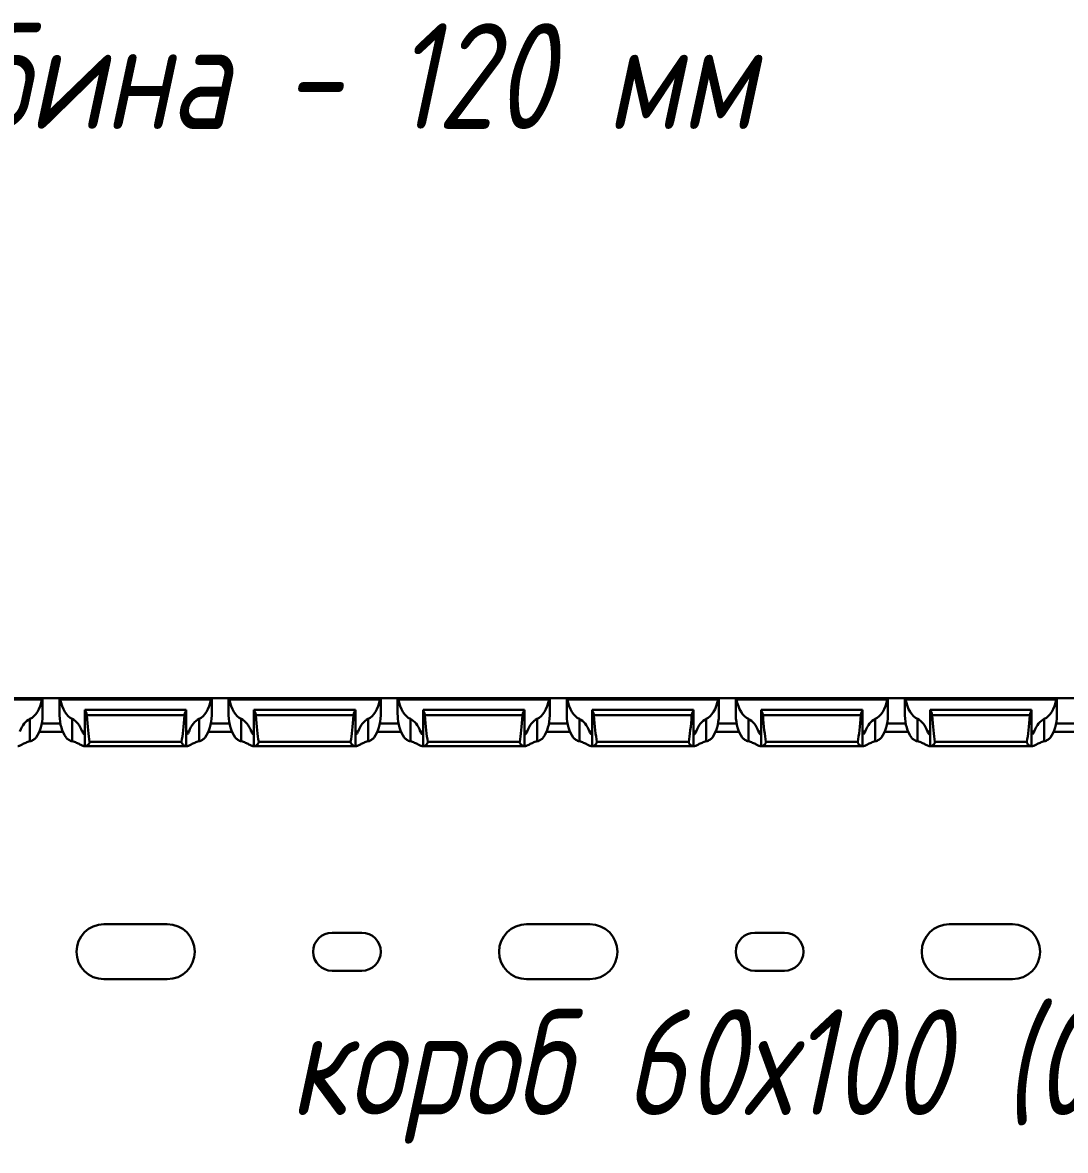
# Model space of a CAD drawing. Header units: millimetres. Extents: x -2573 to 2942, y -1220 to 2800.
# Drawn here: x 1662.2 to 1785.5, y 1596.5 to 1729.9 of the extents above; entities that cross this region are included whole.
import ezdxf

# ---------------------------------------------------------------- set-up
doc = ezdxf.new("R2010")
doc.units = ezdxf.units.MM
doc.styles.add('textstyle12', font='isocpeui.ttf', dxfattribs={"width": 0.8})

msp = doc.modelspace()

# ---------------------------------------------------------------- linework, layer by layer
at = {"linetype": 'Continuous', "lineweight": 30}
for p, q in [((1664.508, 1650), (1646.565, 1650)), ((1664.445, 1649.85), (1646.628, 1649.85)), ((1664.536, 1650), (1664.508, 1650)), ((1664.536, 1648.038), (1664.536, 1650)), ((1666.536, 1650), (1664.536, 1650)), ((1666.536, 1650), (1666.536, 1648.034)), ((1666.536, 1650), (1666.565, 1650)), ((1684.508, 1650), (1666.565, 1650)), ((1684.445, 1649.85), (1666.628, 1649.85)), ((1684.536, 1650), (1684.508, 1650)), ((1684.536, 1648.038), (1684.536, 1650)), ((1686.536, 1650), (1684.536, 1650)), ((1686.536, 1650), (1686.536, 1648.034)), ((1686.536, 1650), (1686.565, 1650)), ((1704.508, 1650), (1686.565, 1650)), ((1704.445, 1649.85), (1686.628, 1649.85)), ((1704.536, 1650), (1704.508, 1650)), ((1704.536, 1648.038), (1704.536, 1650)), ((1706.536, 1650), (1704.536, 1650)), ((1706.536, 1650), (1706.536, 1648.034)), ((1706.536, 1650), (1706.565, 1650)), ((1724.508, 1650), (1706.565, 1650)), ((1724.445, 1649.85), (1706.628, 1649.85)), ((1724.536, 1650), (1724.508, 1650)), ((1724.536, 1648.038), (1724.536, 1650)), ((1726.536, 1650), (1724.536, 1650)), ((1726.536, 1650), (1726.536, 1648.034)), ((1726.536, 1650), (1726.565, 1650)), ((1744.508, 1650), (1726.565, 1650)), ((1744.445, 1649.85), (1726.628, 1649.85)), ((1744.536, 1650), (1744.508, 1650)), ((1744.536, 1648.038), (1744.536, 1650)), ((1746.536, 1650), (1744.536, 1650)), ((1746.536, 1650), (1746.536, 1648.034)), ((1746.536, 1650), (1746.565, 1650)), ((1764.508, 1650), (1746.565, 1650)), ((1764.445, 1649.85), (1746.628, 1649.85)), ((1764.536, 1650), (1764.508, 1650)), ((1764.536, 1648.038), (1764.536, 1650)), ((1766.536, 1650), (1764.536, 1650)), ((1766.536, 1650), (1766.536, 1648.034)), ((1766.536, 1650), (1766.565, 1650)), ((1784.508, 1650), (1766.565, 1650)), ((1784.445, 1649.85), (1766.628, 1649.85)), ((1784.536, 1650), (1784.508, 1650)), ((1784.536, 1648.038), (1784.536, 1650)), ((1786.536, 1650), (1784.536, 1650)), ((1663.036, 1644.892), (1663.036, 1647.531)), ((1668.036, 1644.892), (1668.036, 1647.531)), ((1681.536, 1648.6), (1669.536, 1648.6)), ((1669.536, 1648.6), (1669.536, 1648.596)), ((1669.536, 1644.3), (1669.536, 1648.596)), ((1681.315, 1647.961), (1669.757, 1647.961)), ((1681.536, 1648.596), (1681.536, 1648.6)), ((1681.536, 1644.3), (1681.536, 1648.596)), ((1683.036, 1644.892), (1683.036, 1647.531)), ((1688.036, 1644.892), (1688.036, 1647.531)), ((1701.536, 1648.6), (1689.536, 1648.6)), ((1689.536, 1648.6), (1689.536, 1648.596)), ((1689.536, 1644.3), (1689.536, 1648.596)), ((1701.315, 1647.961), (1689.757, 1647.961)), ((1701.536, 1648.596), (1701.536, 1648.6)), ((1701.536, 1644.3), (1701.536, 1648.596)), ((1703.036, 1644.892), (1703.036, 1647.531)), ((1708.036, 1644.892), (1708.036, 1647.531)), ((1721.536, 1648.6), (1709.536, 1648.6)), ((1709.536, 1648.6), (1709.536, 1648.596)), ((1709.536, 1644.3), (1709.536, 1648.596)), ((1721.315, 1647.961), (1709.757, 1647.961)), ((1721.536, 1648.596), (1721.536, 1648.6)), ((1721.536, 1644.3), (1721.536, 1648.596)), ((1723.036, 1644.892), (1723.036, 1647.531)), ((1728.036, 1644.892), (1728.036, 1647.531)), ((1741.536, 1648.6), (1729.536, 1648.6)), ((1729.536, 1648.6), (1729.536, 1648.596)), ((1729.536, 1644.3), (1729.536, 1648.596)), ((1741.315, 1647.961), (1729.757, 1647.961)), ((1741.536, 1648.596), (1741.536, 1648.6)), ((1741.536, 1644.3), (1741.536, 1648.596)), ((1743.036, 1644.892), (1743.036, 1647.531)), ((1748.036, 1644.892), (1748.036, 1647.531)), ((1761.536, 1648.6), (1749.536, 1648.6)), ((1749.536, 1648.6), (1749.536, 1648.596)), ((1749.536, 1644.3), (1749.536, 1648.596)), ((1761.315, 1647.961), (1749.757, 1647.961)), ((1761.536, 1648.596), (1761.536, 1648.6)), ((1761.536, 1644.3), (1761.536, 1648.596)), ((1763.036, 1644.892), (1763.036, 1647.531)), ((1768.036, 1644.892), (1768.036, 1647.531)), ((1781.536, 1648.6), (1769.536, 1648.6)), ((1769.536, 1648.6), (1769.536, 1648.596)), ((1769.536, 1644.3), (1769.536, 1648.596)), ((1781.315, 1647.961), (1769.757, 1647.961)), ((1781.536, 1648.596), (1781.536, 1648.6)), ((1781.536, 1644.3), (1781.536, 1648.596)), ((1783.036, 1644.892), (1783.036, 1647.531)), ((1666.637, 1647), (1664.436, 1647)), ((1686.637, 1647), (1684.436, 1647)), ((1706.637, 1647), (1704.436, 1647)), ((1726.637, 1647), (1724.436, 1647)), ((1746.637, 1647), (1744.436, 1647)), ((1766.637, 1647), (1764.436, 1647)), ((1786.637, 1647), (1784.436, 1647)), ((1664.134, 1646), (1666.939, 1646)), ((1669.536, 1646.05), (1669.219, 1646.05)), ((1680.972, 1644.844), (1670.1, 1644.844)), ((1681.854, 1646.05), (1681.536, 1646.05)), ((1684.134, 1646), (1686.939, 1646)), ((1689.536, 1646.05), (1689.219, 1646.05)), ((1700.972, 1644.844), (1690.1, 1644.844)), ((1701.854, 1646.05), (1701.536, 1646.05)), ((1704.134, 1646), (1706.939, 1646)), ((1709.536, 1646.05), (1709.219, 1646.05)), ((1720.972, 1644.844), (1710.1, 1644.844)), ((1721.854, 1646.05), (1721.536, 1646.05)), ((1724.134, 1646), (1726.939, 1646)), ((1729.536, 1646.05), (1729.219, 1646.05)), ((1740.972, 1644.844), (1730.1, 1644.844)), ((1741.854, 1646.05), (1741.536, 1646.05)), ((1744.134, 1646), (1746.939, 1646)), ((1749.536, 1646.05), (1749.219, 1646.05)), ((1760.972, 1644.844), (1750.1, 1644.844)), ((1761.854, 1646.05), (1761.536, 1646.05)), ((1764.134, 1646), (1766.939, 1646)), ((1769.536, 1646.05), (1769.219, 1646.05)), ((1780.972, 1644.844), (1770.1, 1644.844)), ((1781.854, 1646.05), (1781.536, 1646.05)), ((1784.134, 1646), (1786.939, 1646)), ((1669.536, 1644.3), (1669.479, 1644.3)), ((1669.621, 1644.3), (1669.536, 1644.3)), ((1681.452, 1644.3), (1669.621, 1644.3)), ((1681.536, 1644.3), (1681.452, 1644.3)), ((1681.594, 1644.3), (1681.536, 1644.3)), ((1689.536, 1644.3), (1689.479, 1644.3)), ((1689.621, 1644.3), (1689.536, 1644.3)), ((1701.452, 1644.3), (1689.621, 1644.3)), ((1701.536, 1644.3), (1701.452, 1644.3)), ((1701.594, 1644.3), (1701.536, 1644.3)), ((1709.536, 1644.3), (1709.479, 1644.3)), ((1709.621, 1644.3), (1709.536, 1644.3)), ((1721.452, 1644.3), (1709.621, 1644.3)), ((1721.536, 1644.3), (1721.452, 1644.3)), ((1721.594, 1644.3), (1721.536, 1644.3)), ((1729.536, 1644.3), (1729.479, 1644.3)), ((1729.621, 1644.3), (1729.536, 1644.3)), ((1741.452, 1644.3), (1729.621, 1644.3)), ((1741.536, 1644.3), (1741.452, 1644.3)), ((1741.594, 1644.3), (1741.536, 1644.3)), ((1749.536, 1644.3), (1749.479, 1644.3)), ((1749.621, 1644.3), (1749.536, 1644.3)), ((1761.452, 1644.3), (1749.621, 1644.3)), ((1761.536, 1644.3), (1761.452, 1644.3)), ((1761.594, 1644.3), (1761.536, 1644.3)), ((1769.536, 1644.3), (1769.479, 1644.3)), ((1769.621, 1644.3), (1769.536, 1644.3)), ((1781.452, 1644.3), (1769.621, 1644.3)), ((1781.536, 1644.3), (1781.452, 1644.3)), ((1781.594, 1644.3), (1781.536, 1644.3)), ((1679.286, 1623.25), (1671.786, 1623.25)), ((1702.286, 1622.25), (1698.786, 1622.25)), ((1729.286, 1623.25), (1721.786, 1623.25)), ((1752.286, 1622.25), (1748.786, 1622.25)), ((1779.286, 1623.25), (1771.786, 1623.25)), ((1671.786, 1616.75), (1679.286, 1616.75)), ((1698.786, 1617.75), (1702.286, 1617.75)), ((1721.786, 1616.75), (1729.286, 1616.75)), ((1748.786, 1617.75), (1752.286, 1617.75)), ((1771.786, 1616.75), (1779.286, 1616.75))]:
    msp.add_line(p, q, dxfattribs=at)
msp.add_lwpolyline([(1280.536, 1650), (2025.536, 1650), (2025.536, 480), (1280.536, 480)], close=True)
for centre, radius, start, end in [((1671.786, 1620), 3.25, 90, 270), ((1679.286, 1620), 3.25, 270, 90), ((1698.786, 1620), 2.25, 90, 270), ((1702.286, 1620), 2.25, 270, 90), ((1721.786, 1620), 3.25, 90, 270), ((1729.286, 1620), 3.25, 270, 90), ((1748.786, 1620), 2.25, 90, 270), ((1752.286, 1620), 2.25, 270, 90), ((1771.786, 1620), 3.25, 90, 270), ((1779.286, 1620), 3.25, 270, 90)]:
    msp.add_arc(centre, radius, start, end, dxfattribs=at)
for centre, major_axis, ratio, start_param, end_param in [((1662.536, 1650.885), (0, 3.464), 0.5773503, 3.3942729, 4.4090842), ((1668.536, 1650.885), (0, 3.464), 0.5773503, 1.8741012, 2.8889124), ((1682.536, 1650.885), (0, 3.464), 0.5773503, 3.3942729, 4.4090842), ((1688.536, 1650.885), (0, 3.464), 0.5773503, 1.8741012, 2.8889124), ((1702.536, 1650.885), (0, 3.464), 0.5773503, 3.3942729, 4.4090842), ((1708.536, 1650.885), (0, 3.464), 0.5773503, 1.8741012, 2.8889124), ((1722.536, 1650.885), (0, 3.464), 0.5773503, 3.3942729, 4.4090842), ((1728.536, 1650.885), (0, 3.464), 0.5773503, 1.8741012, 2.8889124), ((1742.536, 1650.885), (0, 3.464), 0.5773503, 3.3942729, 4.4090842), ((1748.536, 1650.885), (0, 3.464), 0.5773503, 1.8741012, 2.8889124), ((1762.536, 1650.885), (0, 3.464), 0.5773503, 3.3942729, 4.4090842), ((1768.536, 1650.885), (0, 3.464), 0.5773503, 1.8741012, 2.8889124), ((1782.536, 1650.885), (0, 3.464), 0.5773503, 3.3942729, 4.4090842), ((1663.536, 1644.176), (0, 3.464), 0.5773503, 0.2526803, 0.9993486), ((1662.536, 1648.085), (0, 3.464), 0.5773503, 3.8025196, 4.673511), ((1668.536, 1648.085), (0, 3.464), 0.5773503, 1.6096743, 2.4806657), ((1667.536, 1644.176), (0, 3.464), 0.5773503, 5.2838367, 6.0305051), ((1670.536, 1655.131), (0, 11.43), 0.0874887, 2.2488265, 2.6905658), ((1680.536, 1655.131), (0, 11.43), 0.0874887, 3.5926195, 4.0343588), ((1683.536, 1644.176), (0, 3.464), 0.5773503, 0.2526803, 0.9993486), ((1682.536, 1648.085), (0, 3.464), 0.5773503, 3.8025196, 4.673511), ((1688.536, 1648.085), (0, 3.464), 0.5773503, 1.6096743, 2.4806657), ((1687.536, 1644.176), (0, 3.464), 0.5773503, 5.2838367, 6.0305051), ((1690.536, 1655.131), (0, 11.43), 0.0874887, 2.2488265, 2.6905658), ((1700.536, 1655.131), (0, 11.43), 0.0874887, 3.5926195, 4.0343588), ((1703.536, 1644.176), (0, 3.464), 0.5773503, 0.2526803, 0.9993486), ((1702.536, 1648.085), (0, 3.464), 0.5773503, 3.8025196, 4.673511), ((1708.536, 1648.085), (0, 3.464), 0.5773503, 1.6096743, 2.4806657), ((1707.536, 1644.176), (0, 3.464), 0.5773503, 5.2838367, 6.0305051), ((1710.536, 1655.131), (0, 11.43), 0.0874887, 2.2488265, 2.6905658), ((1720.536, 1655.131), (0, 11.43), 0.0874887, 3.5926195, 4.0343588), ((1723.536, 1644.176), (0, 3.464), 0.5773503, 0.2526803, 0.9993486), ((1722.536, 1648.085), (0, 3.464), 0.5773503, 3.8025196, 4.673511), ((1728.536, 1648.085), (0, 3.464), 0.5773503, 1.6096743, 2.4806657), ((1727.536, 1644.176), (0, 3.464), 0.5773503, 5.2838367, 6.0305051), ((1730.536, 1655.131), (0, 11.43), 0.0874887, 2.2488265, 2.6905658), ((1740.536, 1655.131), (0, 11.43), 0.0874887, 3.5926195, 4.0343588), ((1743.536, 1644.176), (0, 3.464), 0.5773503, 0.2526803, 0.9993486), ((1742.536, 1648.085), (0, 3.464), 0.5773503, 3.8025196, 4.673511), ((1748.536, 1648.085), (0, 3.464), 0.5773503, 1.6096743, 2.4806657), ((1747.536, 1644.176), (0, 3.464), 0.5773503, 5.2838367, 6.0305051), ((1750.536, 1655.131), (0, 11.43), 0.0874887, 2.2488265, 2.6905658), ((1760.536, 1655.131), (0, 11.43), 0.0874887, 3.5926195, 4.0343588), ((1763.536, 1644.176), (0, 3.464), 0.5773503, 0.2526803, 0.9993486), ((1762.536, 1648.085), (0, 3.464), 0.5773503, 3.8025196, 4.673511), ((1768.536, 1648.085), (0, 3.464), 0.5773503, 1.6096743, 2.4806657), ((1767.536, 1644.176), (0, 3.464), 0.5773503, 5.2838367, 6.0305051), ((1770.536, 1655.131), (0, 11.43), 0.0874887, 2.2488265, 2.6905658), ((1780.536, 1655.131), (0, 11.43), 0.0874887, 3.5926195, 4.0343588), ((1783.536, 1644.176), (0, 3.464), 0.5773503, 0.2526803, 0.9993486), ((1782.536, 1648.085), (0, 3.464), 0.5773503, 3.8025196, 4.673511)]:
    msp.add_ellipse(centre, major_axis=major_axis, ratio=ratio, start_param=start_param, end_param=end_param, dxfattribs=at)
for points, knots in [([(1664.445, 1649.85), (1664.453, 1649.895), (1664.465, 1649.934), (1664.487, 1649.986), (1664.499, 1650), (1664.508, 1650)], [0, 0, 0, 0, 0.5, 0.5, 1, 1, 1, 1]), ([(1666.565, 1650), (1666.574, 1650), (1666.585, 1649.986), (1666.608, 1649.934), (1666.619, 1649.896), (1666.628, 1649.85)], [0, 0, 0, 0, 0.5, 0.5, 1, 1, 1, 1]), ([(1684.445, 1649.85), (1684.453, 1649.895), (1684.465, 1649.934), (1684.487, 1649.986), (1684.499, 1650), (1684.508, 1650)], [0, 0, 0, 0, 0.5, 0.5, 1, 1, 1, 1]), ([(1686.565, 1650), (1686.574, 1650), (1686.585, 1649.986), (1686.608, 1649.934), (1686.619, 1649.896), (1686.628, 1649.85)], [0, 0, 0, 0, 0.5, 0.5, 1, 1, 1, 1]), ([(1704.445, 1649.85), (1704.453, 1649.895), (1704.465, 1649.934), (1704.487, 1649.986), (1704.499, 1650), (1704.508, 1650)], [0, 0, 0, 0, 0.5, 0.5, 1, 1, 1, 1]), ([(1706.565, 1650), (1706.574, 1650), (1706.585, 1649.986), (1706.608, 1649.934), (1706.619, 1649.896), (1706.628, 1649.85)], [0, 0, 0, 0, 0.5, 0.5, 1, 1, 1, 1]), ([(1724.445, 1649.85), (1724.453, 1649.895), (1724.465, 1649.934), (1724.487, 1649.986), (1724.499, 1650), (1724.508, 1650)], [0, 0, 0, 0, 0.5, 0.5, 1, 1, 1, 1]), ([(1726.565, 1650), (1726.574, 1650), (1726.585, 1649.986), (1726.608, 1649.934), (1726.619, 1649.896), (1726.628, 1649.85)], [0, 0, 0, 0, 0.5, 0.5, 1, 1, 1, 1]), ([(1744.445, 1649.85), (1744.453, 1649.895), (1744.465, 1649.934), (1744.487, 1649.986), (1744.499, 1650), (1744.508, 1650)], [0, 0, 0, 0, 0.5, 0.5, 1, 1, 1, 1]), ([(1746.565, 1650), (1746.574, 1650), (1746.585, 1649.986), (1746.608, 1649.934), (1746.619, 1649.896), (1746.628, 1649.85)], [0, 0, 0, 0, 0.5, 0.5, 1, 1, 1, 1]), ([(1764.445, 1649.85), (1764.453, 1649.895), (1764.465, 1649.934), (1764.487, 1649.986), (1764.499, 1650), (1764.508, 1650)], [0, 0, 0, 0, 0.5, 0.5, 1, 1, 1, 1]), ([(1766.565, 1650), (1766.574, 1650), (1766.585, 1649.986), (1766.608, 1649.934), (1766.619, 1649.896), (1766.628, 1649.85)], [0, 0, 0, 0, 0.5, 0.5, 1, 1, 1, 1]), ([(1784.445, 1649.85), (1784.453, 1649.895), (1784.465, 1649.934), (1784.487, 1649.986), (1784.499, 1650), (1784.508, 1650)], [0, 0, 0, 0, 0.5, 0.5, 1, 1, 1, 1]), ([(1664.536, 1648.038), (1664.536, 1648.037), (1664.537, 1648.02), (1664.536, 1647.986), (1664.535, 1647.954), (1664.535, 1647.95)], [0, 0, 0, 0, 0.0381788, 0.88892, 1, 1, 1, 1]), ([(1666.538, 1647.95), (1666.538, 1647.963), (1666.537, 1647.995), (1666.537, 1648.019), (1666.537, 1648.034)], [0, 0, 0, 0, 0.3815601, 1, 1, 1, 1]), ([(1669.536, 1648.596), (1669.536, 1648.588), (1669.547, 1648.565), (1669.582, 1648.494), (1669.607, 1648.446), (1669.686, 1648.277), (1669.746, 1648.128), (1669.757, 1647.961)], [0, 0, 0, 0, 0.25, 0.25, 0.5, 0.5, 1, 1, 1, 1]), ([(1681.315, 1647.961), (1681.327, 1648.127), (1681.387, 1648.278), (1681.465, 1648.446), (1681.49, 1648.494), (1681.526, 1648.565), (1681.536, 1648.588), (1681.536, 1648.596)], [0, 0, 0, 0, 0.5, 0.5, 0.75, 0.75, 1, 1, 1, 1]), ([(1684.536, 1648.038), (1684.536, 1648.037), (1684.537, 1648.02), (1684.536, 1647.986), (1684.535, 1647.954), (1684.535, 1647.95)], [0, 0, 0, 0, 0.0381788, 0.88892, 1, 1, 1, 1]), ([(1686.538, 1647.95), (1686.538, 1647.963), (1686.537, 1647.995), (1686.537, 1648.019), (1686.537, 1648.034)], [0, 0, 0, 0, 0.38156191, 1, 1, 1, 1]), ([(1689.536, 1648.596), (1689.536, 1648.588), (1689.547, 1648.565), (1689.582, 1648.494), (1689.607, 1648.446), (1689.686, 1648.277), (1689.746, 1648.128), (1689.757, 1647.961)], [0, 0, 0, 0, 0.25, 0.25, 0.5, 0.5, 1, 1, 1, 1]), ([(1701.315, 1647.961), (1701.327, 1648.127), (1701.387, 1648.278), (1701.465, 1648.446), (1701.49, 1648.494), (1701.526, 1648.565), (1701.536, 1648.588), (1701.536, 1648.596)], [0, 0, 0, 0, 0.5, 0.5, 0.75, 0.75, 1, 1, 1, 1]), ([(1704.536, 1648.038), (1704.536, 1648.037), (1704.537, 1648.02), (1704.536, 1647.986), (1704.535, 1647.954), (1704.535, 1647.95)], [0, 0, 0, 0, 0.0381788, 0.88892, 1, 1, 1, 1]), ([(1706.538, 1647.95), (1706.538, 1647.963), (1706.537, 1647.995), (1706.537, 1648.019), (1706.537, 1648.034)], [0, 0, 0, 0, 0.3815601, 1, 1, 1, 1]), ([(1709.536, 1648.596), (1709.536, 1648.588), (1709.547, 1648.565), (1709.582, 1648.494), (1709.607, 1648.446), (1709.686, 1648.277), (1709.746, 1648.128), (1709.757, 1647.961)], [0, 0, 0, 0, 0.25, 0.25, 0.5, 0.5, 1, 1, 1, 1]), ([(1721.315, 1647.961), (1721.327, 1648.127), (1721.387, 1648.278), (1721.465, 1648.446), (1721.49, 1648.494), (1721.526, 1648.565), (1721.536, 1648.588), (1721.536, 1648.596)], [0, 0, 0, 0, 0.5, 0.5, 0.75, 0.75, 1, 1, 1, 1]), ([(1724.536, 1648.038), (1724.536, 1648.037), (1724.537, 1648.02), (1724.536, 1647.986), (1724.535, 1647.954), (1724.535, 1647.95)], [0, 0, 0, 0, 0.038181, 0.8889225, 1, 1, 1, 1]), ([(1726.538, 1647.95), (1726.538, 1647.963), (1726.537, 1647.995), (1726.537, 1648.019), (1726.537, 1648.034)], [0, 0, 0, 0, 0.3815601, 1, 1, 1, 1]), ([(1729.536, 1648.596), (1729.536, 1648.588), (1729.547, 1648.565), (1729.582, 1648.494), (1729.607, 1648.446), (1729.686, 1648.277), (1729.746, 1648.128), (1729.757, 1647.961)], [0, 0, 0, 0, 0.25, 0.25, 0.5, 0.5, 1, 1, 1, 1]), ([(1741.315, 1647.961), (1741.327, 1648.127), (1741.387, 1648.278), (1741.465, 1648.446), (1741.49, 1648.494), (1741.526, 1648.565), (1741.536, 1648.588), (1741.536, 1648.596)], [0, 0, 0, 0, 0.5, 0.5, 0.75, 0.75, 1, 1, 1, 1]), ([(1744.536, 1648.038), (1744.536, 1648.037), (1744.537, 1648.02), (1744.536, 1647.986), (1744.535, 1647.954), (1744.535, 1647.95)], [0, 0, 0, 0, 0.0381788, 0.88892, 1, 1, 1, 1]), ([(1746.538, 1647.95), (1746.538, 1647.963), (1746.537, 1647.995), (1746.537, 1648.019), (1746.537, 1648.034)], [0, 0, 0, 0, 0.3815601, 1, 1, 1, 1]), ([(1749.536, 1648.596), (1749.536, 1648.588), (1749.547, 1648.565), (1749.582, 1648.494), (1749.607, 1648.446), (1749.686, 1648.277), (1749.746, 1648.128), (1749.757, 1647.961)], [0, 0, 0, 0, 0.25, 0.25, 0.5, 0.5, 1, 1, 1, 1]), ([(1761.315, 1647.961), (1761.327, 1648.127), (1761.387, 1648.278), (1761.465, 1648.446), (1761.49, 1648.494), (1761.526, 1648.565), (1761.536, 1648.588), (1761.536, 1648.596)], [0, 0, 0, 0, 0.5, 0.5, 0.75, 0.75, 1, 1, 1, 1]), ([(1764.536, 1648.038), (1764.536, 1648.037), (1764.537, 1648.02), (1764.536, 1647.986), (1764.535, 1647.954), (1764.535, 1647.95)], [0, 0, 0, 0, 0.0381788, 0.88892, 1, 1, 1, 1]), ([(1766.538, 1647.95), (1766.538, 1647.963), (1766.537, 1647.995), (1766.537, 1648.019), (1766.537, 1648.034)], [0, 0, 0, 0, 0.38156191, 1, 1, 1, 1]), ([(1769.536, 1648.596), (1769.536, 1648.588), (1769.547, 1648.565), (1769.582, 1648.494), (1769.607, 1648.446), (1769.686, 1648.277), (1769.746, 1648.128), (1769.757, 1647.961)], [0, 0, 0, 0, 0.25, 0.25, 0.5, 0.5, 1, 1, 1, 1]), ([(1781.315, 1647.961), (1781.315, 1647.965), (1781.32, 1648.03), (1781.349, 1648.174), (1781.423, 1648.362), (1781.498, 1648.508), (1781.533, 1648.578), (1781.536, 1648.592), (1781.536, 1648.596)], [0, 0, 0, 0, 0.0120174, 0.1986524, 0.4473026, 0.6987112, 0.9096131, 1, 1, 1, 1]), ([(1784.536, 1648.038), (1784.536, 1648.037), (1784.537, 1648.02), (1784.536, 1647.986), (1784.535, 1647.954), (1784.535, 1647.95)], [0, 0, 0, 0, 0.0381809, 0.888918, 1, 1, 1, 1]), ([(1663.036, 1644.892), (1662.86, 1644.847), (1662.694, 1644.785), (1662.391, 1644.655), (1662.25, 1644.585), (1662.001, 1644.461), (1661.89, 1644.405), (1661.754, 1644.344), (1661.714, 1644.328), (1661.645, 1644.306), (1661.616, 1644.3), (1661.594, 1644.3)], [0, 0, 0, 0, 0.25, 0.25, 0.5, 0.5, 0.75, 0.75, 0.875, 0.875, 1, 1, 1, 1]), ([(1663.764, 1645.35), (1663.679, 1645.235), (1663.572, 1645.138), (1663.326, 1644.985), (1663.185, 1644.929), (1663.036, 1644.892)], [0, 0, 0, 0, 0.5, 0.5, 1, 1, 1, 1]), ([(1668.036, 1644.892), (1667.888, 1644.929), (1667.747, 1644.985), (1667.501, 1645.137), (1667.394, 1645.235), (1667.309, 1645.35)], [0, 0, 0, 0, 0.5, 0.5, 1, 1, 1, 1]), ([(1669.479, 1644.3), (1669.457, 1644.3), (1669.428, 1644.306), (1669.359, 1644.328), (1669.319, 1644.344), (1669.182, 1644.405), (1669.072, 1644.461), (1668.821, 1644.586), (1668.682, 1644.655), (1668.378, 1644.786), (1668.212, 1644.848), (1668.036, 1644.892)], [0, 0, 0, 0, 0.125, 0.125, 0.25, 0.25, 0.5, 0.5, 0.75, 0.75, 1, 1, 1, 1]), ([(1669.219, 1646.05), (1669.285, 1645.871), (1669.382, 1645.746), (1669.477, 1645.693), (1669.502, 1645.698), (1669.531, 1645.757), (1669.536, 1645.812), (1669.536, 1645.886)], [0, 0, 0, 0, 0.5, 0.5, 0.75, 0.75, 1, 1, 1, 1]), ([(1670.1, 1644.844), (1670.108, 1644.804), (1670.104, 1644.762), (1670.08, 1644.684), (1670.06, 1644.649), (1669.994, 1644.553), (1669.942, 1644.5), (1669.839, 1644.409), (1669.788, 1644.371), (1669.695, 1644.317), (1669.653, 1644.3), (1669.621, 1644.3)], [0, 0, 0, 0, 0.125, 0.125, 0.25, 0.25, 0.5, 0.5, 0.75, 0.75, 1, 1, 1, 1]), ([(1681.452, 1644.3), (1681.419, 1644.3), (1681.377, 1644.317), (1681.285, 1644.371), (1681.233, 1644.409), (1681.131, 1644.5), (1681.078, 1644.553), (1681.012, 1644.649), (1680.993, 1644.684), (1680.968, 1644.761), (1680.965, 1644.804), (1680.972, 1644.844)], [0, 0, 0, 0, 0.25, 0.25, 0.5, 0.5, 0.75, 0.75, 0.875, 0.875, 1, 1, 1, 1]), ([(1681.536, 1645.886), (1681.536, 1645.812), (1681.541, 1645.758), (1681.571, 1645.698), (1681.595, 1645.692), (1681.692, 1645.747), (1681.788, 1645.872), (1681.854, 1646.05)], [0, 0, 0, 0, 0.25, 0.25, 0.5, 0.5, 1, 1, 1, 1]), ([(1683.036, 1644.892), (1682.86, 1644.847), (1682.694, 1644.785), (1682.391, 1644.655), (1682.25, 1644.585), (1682.001, 1644.461), (1681.89, 1644.405), (1681.754, 1644.344), (1681.714, 1644.328), (1681.645, 1644.306), (1681.616, 1644.3), (1681.594, 1644.3)], [0, 0, 0, 0, 0.25, 0.25, 0.5, 0.5, 0.75, 0.75, 0.875, 0.875, 1, 1, 1, 1]), ([(1683.764, 1645.35), (1683.679, 1645.235), (1683.572, 1645.138), (1683.326, 1644.985), (1683.185, 1644.929), (1683.036, 1644.892)], [0, 0, 0, 0, 0.5, 0.5, 1, 1, 1, 1]), ([(1688.036, 1644.892), (1687.888, 1644.929), (1687.747, 1644.985), (1687.501, 1645.137), (1687.394, 1645.235), (1687.309, 1645.35)], [0, 0, 0, 0, 0.5, 0.5, 1, 1, 1, 1]), ([(1689.479, 1644.3), (1689.457, 1644.3), (1689.428, 1644.306), (1689.359, 1644.328), (1689.319, 1644.344), (1689.182, 1644.405), (1689.072, 1644.461), (1688.821, 1644.586), (1688.682, 1644.655), (1688.378, 1644.786), (1688.212, 1644.848), (1688.036, 1644.892)], [0, 0, 0, 0, 0.125, 0.125, 0.25, 0.25, 0.5, 0.5, 0.75, 0.75, 1, 1, 1, 1]), ([(1689.219, 1646.05), (1689.285, 1645.871), (1689.382, 1645.746), (1689.477, 1645.693), (1689.502, 1645.698), (1689.531, 1645.757), (1689.536, 1645.812), (1689.536, 1645.886)], [0, 0, 0, 0, 0.5, 0.5, 0.75, 0.75, 1, 1, 1, 1]), ([(1690.1, 1644.844), (1690.108, 1644.804), (1690.104, 1644.762), (1690.08, 1644.684), (1690.06, 1644.649), (1689.994, 1644.553), (1689.942, 1644.5), (1689.839, 1644.409), (1689.788, 1644.371), (1689.695, 1644.317), (1689.653, 1644.3), (1689.621, 1644.3)], [0, 0, 0, 0, 0.125, 0.125, 0.25, 0.25, 0.5, 0.5, 0.75, 0.75, 1, 1, 1, 1]), ([(1701.452, 1644.3), (1701.419, 1644.3), (1701.377, 1644.317), (1701.285, 1644.371), (1701.233, 1644.409), (1701.131, 1644.5), (1701.078, 1644.553), (1701.012, 1644.649), (1700.993, 1644.684), (1700.968, 1644.761), (1700.965, 1644.804), (1700.972, 1644.844)], [0, 0, 0, 0, 0.25, 0.25, 0.5, 0.5, 0.75, 0.75, 0.875, 0.875, 1, 1, 1, 1]), ([(1701.536, 1645.886), (1701.536, 1645.812), (1701.541, 1645.758), (1701.571, 1645.698), (1701.595, 1645.692), (1701.692, 1645.747), (1701.788, 1645.872), (1701.854, 1646.05)], [0, 0, 0, 0, 0.25, 0.25, 0.5, 0.5, 1, 1, 1, 1]), ([(1703.036, 1644.892), (1702.86, 1644.847), (1702.694, 1644.785), (1702.391, 1644.655), (1702.25, 1644.585), (1702.001, 1644.461), (1701.89, 1644.405), (1701.754, 1644.344), (1701.714, 1644.328), (1701.645, 1644.306), (1701.616, 1644.3), (1701.594, 1644.3)], [0, 0, 0, 0, 0.25, 0.25, 0.5, 0.5, 0.75, 0.75, 0.875, 0.875, 1, 1, 1, 1]), ([(1703.764, 1645.35), (1703.679, 1645.235), (1703.572, 1645.138), (1703.326, 1644.985), (1703.185, 1644.929), (1703.036, 1644.892)], [0, 0, 0, 0, 0.5, 0.5, 1, 1, 1, 1]), ([(1708.036, 1644.892), (1707.888, 1644.929), (1707.747, 1644.985), (1707.501, 1645.137), (1707.394, 1645.235), (1707.309, 1645.35)], [0, 0, 0, 0, 0.5, 0.5, 1, 1, 1, 1]), ([(1709.479, 1644.3), (1709.457, 1644.3), (1709.428, 1644.306), (1709.359, 1644.328), (1709.319, 1644.344), (1709.182, 1644.405), (1709.072, 1644.461), (1708.821, 1644.586), (1708.682, 1644.655), (1708.378, 1644.786), (1708.212, 1644.848), (1708.036, 1644.892)], [0, 0, 0, 0, 0.125, 0.125, 0.25, 0.25, 0.5, 0.5, 0.75, 0.75, 1, 1, 1, 1]), ([(1709.219, 1646.05), (1709.285, 1645.871), (1709.382, 1645.746), (1709.477, 1645.693), (1709.502, 1645.698), (1709.531, 1645.757), (1709.536, 1645.812), (1709.536, 1645.886)], [0, 0, 0, 0, 0.5, 0.5, 0.75, 0.75, 1, 1, 1, 1]), ([(1710.1, 1644.844), (1710.108, 1644.804), (1710.104, 1644.762), (1710.08, 1644.684), (1710.06, 1644.649), (1709.994, 1644.553), (1709.942, 1644.5), (1709.839, 1644.409), (1709.788, 1644.371), (1709.695, 1644.317), (1709.653, 1644.3), (1709.621, 1644.3)], [0, 0, 0, 0, 0.125, 0.125, 0.25, 0.25, 0.5, 0.5, 0.75, 0.75, 1, 1, 1, 1]), ([(1721.452, 1644.3), (1721.419, 1644.3), (1721.377, 1644.317), (1721.285, 1644.371), (1721.233, 1644.409), (1721.131, 1644.5), (1721.078, 1644.553), (1721.012, 1644.649), (1720.993, 1644.684), (1720.968, 1644.761), (1720.965, 1644.804), (1720.972, 1644.844)], [0, 0, 0, 0, 0.25, 0.25, 0.5, 0.5, 0.75, 0.75, 0.875, 0.875, 1, 1, 1, 1]), ([(1721.536, 1645.886), (1721.536, 1645.812), (1721.541, 1645.758), (1721.571, 1645.698), (1721.595, 1645.692), (1721.692, 1645.747), (1721.788, 1645.872), (1721.854, 1646.05)], [0, 0, 0, 0, 0.25, 0.25, 0.5, 0.5, 1, 1, 1, 1]), ([(1723.036, 1644.892), (1722.86, 1644.847), (1722.694, 1644.785), (1722.391, 1644.655), (1722.25, 1644.585), (1722.001, 1644.461), (1721.89, 1644.405), (1721.754, 1644.344), (1721.714, 1644.328), (1721.645, 1644.306), (1721.616, 1644.3), (1721.594, 1644.3)], [0, 0, 0, 0, 0.25, 0.25, 0.5, 0.5, 0.75, 0.75, 0.875, 0.875, 1, 1, 1, 1]), ([(1723.764, 1645.35), (1723.679, 1645.235), (1723.572, 1645.138), (1723.326, 1644.985), (1723.185, 1644.929), (1723.036, 1644.892)], [0, 0, 0, 0, 0.5, 0.5, 1, 1, 1, 1]), ([(1728.036, 1644.892), (1727.888, 1644.929), (1727.747, 1644.985), (1727.501, 1645.137), (1727.394, 1645.235), (1727.309, 1645.35)], [0, 0, 0, 0, 0.5, 0.5, 1, 1, 1, 1]), ([(1729.479, 1644.3), (1729.457, 1644.3), (1729.428, 1644.306), (1729.359, 1644.328), (1729.319, 1644.344), (1729.182, 1644.405), (1729.072, 1644.461), (1728.821, 1644.586), (1728.682, 1644.655), (1728.378, 1644.786), (1728.212, 1644.848), (1728.036, 1644.892)], [0, 0, 0, 0, 0.125, 0.125, 0.25, 0.25, 0.5, 0.5, 0.75, 0.75, 1, 1, 1, 1]), ([(1729.219, 1646.05), (1729.285, 1645.871), (1729.382, 1645.746), (1729.477, 1645.693), (1729.502, 1645.698), (1729.531, 1645.757), (1729.536, 1645.812), (1729.536, 1645.886)], [0, 0, 0, 0, 0.5, 0.5, 0.75, 0.75, 1, 1, 1, 1]), ([(1730.1, 1644.844), (1730.108, 1644.804), (1730.104, 1644.762), (1730.08, 1644.684), (1730.06, 1644.649), (1729.994, 1644.553), (1729.942, 1644.5), (1729.839, 1644.409), (1729.788, 1644.371), (1729.695, 1644.317), (1729.653, 1644.3), (1729.621, 1644.3)], [0, 0, 0, 0, 0.125, 0.125, 0.25, 0.25, 0.5, 0.5, 0.75, 0.75, 1, 1, 1, 1]), ([(1741.452, 1644.3), (1741.419, 1644.3), (1741.377, 1644.317), (1741.285, 1644.371), (1741.233, 1644.409), (1741.131, 1644.5), (1741.078, 1644.553), (1741.012, 1644.649), (1740.993, 1644.684), (1740.968, 1644.761), (1740.965, 1644.804), (1740.972, 1644.844)], [0, 0, 0, 0, 0.25, 0.25, 0.5, 0.5, 0.75, 0.75, 0.875, 0.875, 1, 1, 1, 1]), ([(1741.536, 1645.886), (1741.536, 1645.812), (1741.541, 1645.758), (1741.571, 1645.698), (1741.595, 1645.692), (1741.692, 1645.747), (1741.788, 1645.872), (1741.854, 1646.05)], [0, 0, 0, 0, 0.25, 0.25, 0.5, 0.5, 1, 1, 1, 1]), ([(1743.036, 1644.892), (1742.86, 1644.847), (1742.694, 1644.785), (1742.391, 1644.655), (1742.25, 1644.585), (1742.001, 1644.461), (1741.89, 1644.405), (1741.754, 1644.344), (1741.714, 1644.328), (1741.645, 1644.306), (1741.616, 1644.3), (1741.594, 1644.3)], [0, 0, 0, 0, 0.25, 0.25, 0.5, 0.5, 0.75, 0.75, 0.875, 0.875, 1, 1, 1, 1]), ([(1743.764, 1645.35), (1743.679, 1645.235), (1743.572, 1645.138), (1743.326, 1644.985), (1743.185, 1644.929), (1743.036, 1644.892)], [0, 0, 0, 0, 0.5, 0.5, 1, 1, 1, 1]), ([(1748.036, 1644.892), (1747.888, 1644.929), (1747.747, 1644.985), (1747.501, 1645.137), (1747.394, 1645.235), (1747.309, 1645.35)], [0, 0, 0, 0, 0.5, 0.5, 1, 1, 1, 1]), ([(1749.479, 1644.3), (1749.457, 1644.3), (1749.428, 1644.306), (1749.359, 1644.328), (1749.319, 1644.344), (1749.182, 1644.405), (1749.072, 1644.461), (1748.821, 1644.586), (1748.682, 1644.655), (1748.378, 1644.786), (1748.212, 1644.848), (1748.036, 1644.892)], [0, 0, 0, 0, 0.125, 0.125, 0.25, 0.25, 0.5, 0.5, 0.75, 0.75, 1, 1, 1, 1]), ([(1749.219, 1646.05), (1749.285, 1645.871), (1749.382, 1645.746), (1749.477, 1645.693), (1749.502, 1645.698), (1749.531, 1645.757), (1749.536, 1645.812), (1749.536, 1645.886)], [0, 0, 0, 0, 0.5, 0.5, 0.75, 0.75, 1, 1, 1, 1]), ([(1750.1, 1644.844), (1750.108, 1644.804), (1750.104, 1644.762), (1750.08, 1644.684), (1750.06, 1644.649), (1749.994, 1644.553), (1749.942, 1644.5), (1749.839, 1644.409), (1749.788, 1644.371), (1749.695, 1644.317), (1749.653, 1644.3), (1749.621, 1644.3)], [0, 0, 0, 0, 0.125, 0.125, 0.25, 0.25, 0.5, 0.5, 0.75, 0.75, 1, 1, 1, 1]), ([(1761.452, 1644.3), (1761.419, 1644.3), (1761.377, 1644.317), (1761.285, 1644.371), (1761.233, 1644.409), (1761.131, 1644.5), (1761.078, 1644.553), (1761.012, 1644.649), (1760.993, 1644.684), (1760.968, 1644.761), (1760.965, 1644.804), (1760.972, 1644.844)], [0, 0, 0, 0, 0.25, 0.25, 0.5, 0.5, 0.75, 0.75, 0.875, 0.875, 1, 1, 1, 1]), ([(1761.536, 1645.886), (1761.536, 1645.812), (1761.541, 1645.758), (1761.571, 1645.698), (1761.595, 1645.692), (1761.692, 1645.747), (1761.788, 1645.872), (1761.854, 1646.05)], [0, 0, 0, 0, 0.25, 0.25, 0.5, 0.5, 1, 1, 1, 1]), ([(1763.036, 1644.892), (1762.86, 1644.847), (1762.694, 1644.785), (1762.391, 1644.655), (1762.25, 1644.585), (1762.001, 1644.461), (1761.89, 1644.405), (1761.754, 1644.344), (1761.714, 1644.328), (1761.645, 1644.306), (1761.616, 1644.3), (1761.594, 1644.3)], [0, 0, 0, 0, 0.25, 0.25, 0.5, 0.5, 0.75, 0.75, 0.875, 0.875, 1, 1, 1, 1]), ([(1763.764, 1645.35), (1763.679, 1645.235), (1763.572, 1645.138), (1763.326, 1644.985), (1763.185, 1644.929), (1763.036, 1644.892)], [0, 0, 0, 0, 0.5, 0.5, 1, 1, 1, 1]), ([(1768.036, 1644.892), (1767.888, 1644.929), (1767.747, 1644.985), (1767.501, 1645.137), (1767.394, 1645.235), (1767.309, 1645.35)], [0, 0, 0, 0, 0.5, 0.5, 1, 1, 1, 1]), ([(1769.479, 1644.3), (1769.457, 1644.3), (1769.428, 1644.306), (1769.359, 1644.328), (1769.319, 1644.344), (1769.182, 1644.405), (1769.072, 1644.461), (1768.821, 1644.586), (1768.682, 1644.655), (1768.378, 1644.786), (1768.212, 1644.848), (1768.036, 1644.892)], [0, 0, 0, 0, 0.125, 0.125, 0.25, 0.25, 0.5, 0.5, 0.75, 0.75, 1, 1, 1, 1]), ([(1769.219, 1646.05), (1769.285, 1645.871), (1769.382, 1645.746), (1769.477, 1645.693), (1769.502, 1645.698), (1769.531, 1645.757), (1769.536, 1645.812), (1769.536, 1645.886)], [0, 0, 0, 0, 0.5, 0.5, 0.75, 0.75, 1, 1, 1, 1]), ([(1770.1, 1644.844), (1770.108, 1644.804), (1770.104, 1644.762), (1770.08, 1644.684), (1770.06, 1644.649), (1769.994, 1644.553), (1769.942, 1644.5), (1769.839, 1644.409), (1769.788, 1644.371), (1769.695, 1644.317), (1769.653, 1644.3), (1769.621, 1644.3)], [0, 0, 0, 0, 0.125, 0.125, 0.25, 0.25, 0.5, 0.5, 0.75, 0.75, 1, 1, 1, 1]), ([(1781.452, 1644.3), (1781.419, 1644.3), (1781.377, 1644.317), (1781.285, 1644.371), (1781.233, 1644.409), (1781.131, 1644.5), (1781.078, 1644.553), (1781.012, 1644.649), (1780.993, 1644.684), (1780.968, 1644.761), (1780.965, 1644.804), (1780.972, 1644.844)], [0, 0, 0, 0, 0.25, 0.25, 0.5, 0.5, 0.75, 0.75, 0.875, 0.875, 1, 1, 1, 1]), ([(1781.536, 1645.886), (1781.537, 1645.849), (1781.539, 1645.765), (1781.564, 1645.698), (1781.619, 1645.696), (1781.698, 1645.766), (1781.785, 1645.888), (1781.834, 1646.002), (1781.854, 1646.05)], [0, 0, 0, 0, 0.1358561, 0.3122271, 0.4850878, 0.6642667, 0.8597621, 1, 1, 1, 1]), ([(1783.036, 1644.892), (1782.86, 1644.847), (1782.694, 1644.785), (1782.391, 1644.655), (1782.25, 1644.585), (1782.001, 1644.461), (1781.89, 1644.405), (1781.754, 1644.344), (1781.714, 1644.328), (1781.645, 1644.306), (1781.616, 1644.3), (1781.594, 1644.3)], [0, 0, 0, 0, 0.25, 0.25, 0.5, 0.5, 0.75, 0.75, 0.875, 0.875, 1, 1, 1, 1]), ([(1783.764, 1645.35), (1783.679, 1645.235), (1783.572, 1645.138), (1783.326, 1644.985), (1783.185, 1644.929), (1783.036, 1644.892)], [0, 0, 0, 0, 0.5, 0.5, 1, 1, 1, 1])]:
    msp.add_open_spline(points, degree=3, knots=knots, dxfattribs=at)

# ---------------------------------------------------------------- texts
at = {"color": 1, "lineweight": 40, "style": 'textstyle12', "width": 0.8}
for s, p in [('доступная глубина - 120 мм', (1568.917, 1717.31)), ('короб 60х100 (00162RL)', (1693.767, 1600.693))]:
    msp.add_text(s, height=12.5, dxfattribs=at).set_placement(p)

doc.saveas('drawing.dxf')
